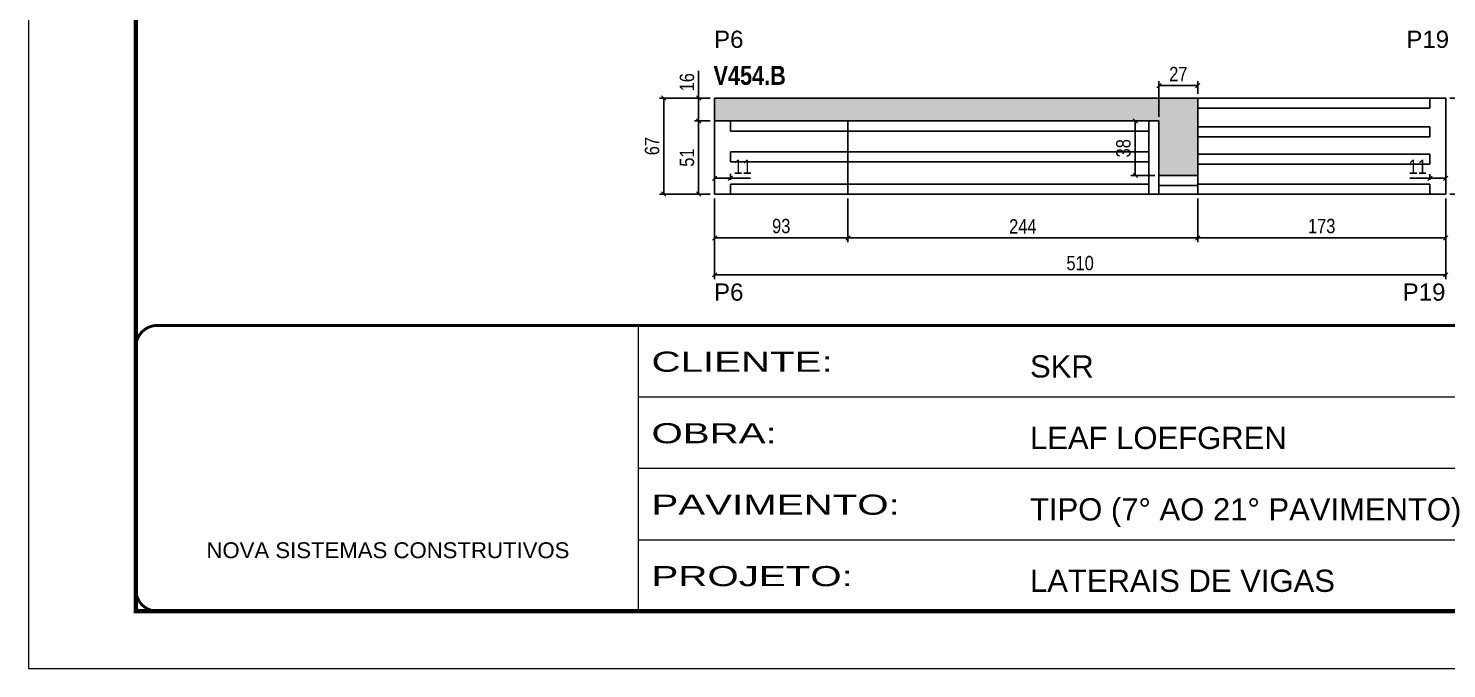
# Model space of a CAD drawing. Extents: x 3309 to 9563, y -2522 to 14608.
# Drawn here: x 4908 to 5897, y 8964 to 9410 of the extents above; entities that cross this region are included whole.
import ezdxf

# ---------------------------------------------------------------- set-up
doc = ezdxf.new("R2010")
doc.units = 0
doc.linetypes.add('CONTINUO', pattern=[0])
doc.linetypes.add('DASHED', pattern=[0.75, 0.5, -0.25])
for name, color, linetype in [('5', 5, 'Continuous'), ('COTA', 241, 'Continuous'), ('NOMENCLATURA', 7, 'Continuous'), ('Painéis', 200, 'Continuous'), ('SARR_2.2x7', 40, 'Continuous')]:
    doc.layers.add(name, color=color, linetype=linetype)
doc.layers.add('Folhas', color=255, linetype='Continuous', lineweight=9)
doc.layers.add('SARRAFO DE PRESSAO', color=251, linetype='DASHED', lineweight=9)
doc.styles.add('ARIAL', font='arial.ttf')
doc.styles.add('COTA TECNICA', font='techl___.ttf', dxfattribs={"height": 10})
doc.styles.get("Standard").update_dxf_attribs({"font": 'arial.ttf'})
doc.styles.add('TECNICA', font='techb___.ttf', dxfattribs={"height": 10})
doc.styles.add('Tecnologia', font='')
doc.styles.get('Tecnologia').set_extended_font_data('Forgotten Futurist')
doc.dimstyles.new('PAINEL', dxfattribs={"dimtxt": 10, "dimasz": 3, "dimexe": 3, "dimexo": 3, "dimgap": 3, "dimtad": 1, "dimdec": 1, "dimzin": 12, "dimdsep": 46, "dimtxsty": 'COTA TECNICA', "dimblk1": 'OBLIQUE', "dimblk2": 'OBLIQUE', "dimsah": 1, "dimcen": 0.9, "dimclrd": 4, "dimclre": 4, "dimclrt": 240, "dimadec": 1, "dimazin": 3, "dimtfac": 1, "dimtdec": 1, "dimtmove": 0, "dimatfit": 3, "dimfxl": 1, "dimtolj": 1, "dimtzin": 12, "dimarcsym": 0})

# ---------------------------------------------------------------- blocks, each defined once
blk = doc.blocks.new('9999999999')
at = {"color": 30, "linetype": 'CONTINUO'}
for p, q in [((98564.56, 34230.21), (98564.56, 34429.45)), ((98564.56, 34379.64), (99583.98, 34379.64)), ((98564.56, 34329.83), (99487.98, 34329.83)), ((98564.56, 34280.02), (99487.98, 34280.02))]:
    blk.add_line(p, q, dxfattribs=at)
at = {"color": 30, "linetype": 'CONTINUO', "const_width": 2}
blk.add_lwpolyline([(99583.98, 34230.21), (99583.98, 34414.45, 0.414214), (99568.98, 34429.45), (98228.98, 34429.45, 0.414214), (98213.98, 34414.45), (98213.98, 34245.21, 0.414214), (98228.98, 34230.21), (99583.98, 34230.21)], format="xyb", dxfattribs=at)
at = {"layer": 'Folhas'}
blk.add_lwpolyline([(98138.98, 34190.21), (99623.98, 34190.21), (99623.98, 35240.21), (98138.98, 35240.21)], close=True, dxfattribs=at)
at = {"layer": 'Folhas', "color": 30, "const_width": 3}
blk.add_lwpolyline([(98213.98, 34230.21), (99583.98, 34230.21), (99583.98, 35200.21), (98213.98, 35200.21)], close=True, dxfattribs=at)
at = {"color": 7, "linetype": 'Continuous', "ltscale": 5, "style": 'ARIAL'}
for s, height, p in [('SKR', 15.483, (98837.68, 34393.13)), ('LEAF LOEFGREN', 15.4829, (98837.68, 34343.32)), ('TIPO (7° AO 21° PAVIMENTO)', 15.4829, (98837.68, 34293.51)), ('NOVA SISTEMAS CONSTRUTIVOS', 11.0592, (98263.19, 34267.21)), ('LATERAIS DE VIGAS', 15.4829, (98837.68, 34243.7))]:
    blk.add_text(s, height=height, dxfattribs=at).set_placement(p)
at = {"layer": 'Folhas', "color": 7, "style": 'Tecnologia', "width": 1.5}
for s, p in [('CLIENTE:', (98573.65, 34397.17)), ('OBRA:', (98573.65, 34347.31)), ('PAVIMENTO:', (98573.65, 34297.5)), ('PROJETO:', (98573.65, 34247.69))]:
    blk.add_text(s, height=14, dxfattribs=at).set_placement(p)
blk = doc.blocks.new('_Oblique')
at = {"color": 0, "linetype": 'ByBlock', "lineweight": -2}
blk.add_line((-0.5, -0.5), (0.5, 0.5), dxfattribs=at)
blk = doc.blocks.new('*D1884')
at = {"layer": 'COTA', "color": 4, "lineweight": -2, "transparency": 16777216}
for p, q in [((5386.54, 9291.31), (5386.54, 9235.06)), ((5896.54, 9291.31), (5896.54, 9235.06)), ((5896.54, 9238.06), (5386.54, 9238.06))]:
    blk.add_line(p, q, dxfattribs=at)
at = {"layer": 'Defpoints', "color": 0, "transparency": 16777216}
for p in [(5386.54, 9294.31), (5896.54, 9294.31), (5386.54, 9238.06)]:
    blk.add_point(p, dxfattribs=at)
at = {"layer": 'COTA', "color": 4, "lineweight": -2, "transparency": 16777216, "xscale": 3, "yscale": 3, "zscale": 3, "rotation": 180}
blk.add_blockref('_Oblique', (5386.54, 9238.06), dxfattribs=at)
at = {"layer": 'COTA', "color": 4, "lineweight": -2, "transparency": 16777216, "xscale": 3, "yscale": 3, "zscale": 3}
blk.add_blockref('_Oblique', (5896.54, 9238.06), dxfattribs=at)
at = {"layer": 'COTA', "color": 240, "transparency": 16777216, "insert": (5641.54, 9246.17), "char_height": 10, "attachment_point": 5, "style": 'COTA TECNICA'}
blk.add_mtext('\\A1;510', dxfattribs=at)
blk = doc.blocks.new('*D1885')
at = {"layer": 'COTA', "color": 4, "lineweight": -2, "transparency": 16777216}
for p, q in [((5479.54, 9291.31), (5479.54, 9260.79)), ((5723.54, 9291.31), (5723.54, 9260.79)), ((5723.54, 9263.79), (5479.54, 9263.79))]:
    blk.add_line(p, q, dxfattribs=at)
at = {"layer": 'Defpoints', "color": 0, "transparency": 16777216}
for p in [(5479.54, 9294.31), (5723.54, 9294.31), (5479.54, 9263.79)]:
    blk.add_point(p, dxfattribs=at)
at = {"layer": 'COTA', "color": 4, "lineweight": -2, "transparency": 16777216, "xscale": 3, "yscale": 3, "zscale": 3, "rotation": 180}
blk.add_blockref('_Oblique', (5479.54, 9263.79), dxfattribs=at)
at = {"layer": 'COTA', "color": 4, "lineweight": -2, "transparency": 16777216, "xscale": 3, "yscale": 3, "zscale": 3}
blk.add_blockref('_Oblique', (5723.54, 9263.79), dxfattribs=at)
at = {"layer": 'COTA', "color": 240, "transparency": 16777216, "insert": (5601.54, 9271.87), "char_height": 10, "attachment_point": 5, "style": 'COTA TECNICA'}
blk.add_mtext('\\A1;244', dxfattribs=at)
blk = doc.blocks.new('*D1886')
at = {"layer": 'COTA', "color": 4, "lineweight": -2, "transparency": 16777216}
for p, q in [((5386.54, 9291.31), (5386.54, 9260.79)), ((5479.54, 9291.31), (5479.54, 9260.79)), ((5479.54, 9263.79), (5386.54, 9263.79))]:
    blk.add_line(p, q, dxfattribs=at)
at = {"layer": 'Defpoints', "color": 0, "transparency": 16777216}
for p in [(5386.54, 9294.31), (5479.54, 9294.31), (5386.54, 9263.79)]:
    blk.add_point(p, dxfattribs=at)
at = {"layer": 'COTA', "color": 4, "lineweight": -2, "transparency": 16777216, "xscale": 3, "yscale": 3, "zscale": 3, "rotation": 180}
blk.add_blockref('_Oblique', (5386.54, 9263.79), dxfattribs=at)
at = {"layer": 'COTA', "color": 4, "lineweight": -2, "transparency": 16777216, "xscale": 3, "yscale": 3, "zscale": 3}
blk.add_blockref('_Oblique', (5479.54, 9263.79), dxfattribs=at)
at = {"layer": 'COTA', "color": 240, "transparency": 16777216, "insert": (5433.04, 9272.04), "char_height": 10, "attachment_point": 5, "style": 'COTA TECNICA'}
blk.add_mtext('\\A1;93', dxfattribs=at)
blk = doc.blocks.new('*D1887')
at = {"layer": 'COTA', "color": 4, "lineweight": -2, "transparency": 16777216}
for p, q in [((5383.54, 9345.31), (5372.43, 9345.31)), ((5375.43, 9345.31), (5375.43, 9294.31)), ((5383.54, 9294.31), (5372.43, 9294.31))]:
    blk.add_line(p, q, dxfattribs=at)
at = {"layer": 'Defpoints', "color": 0, "transparency": 16777216}
for p in [(5386.54, 9345.31), (5375.43, 9294.31), (5386.54, 9294.31)]:
    blk.add_point(p, dxfattribs=at)
at = {"layer": 'COTA', "color": 4, "lineweight": -2, "transparency": 16777216, "xscale": 3, "yscale": 3, "zscale": 3}
for p, rotation in [((5375.43, 9345.31), 90), ((5375.43, 9294.31), 270)]:
    blk.add_blockref('_Oblique', p, dxfattribs=dict(at, rotation=rotation))
at = {"layer": 'COTA', "color": 240, "transparency": 16777216, "insert": (5367.32, 9319.81), "char_height": 10, "attachment_point": 5, "rotation": 90, "style": 'COTA TECNICA'}
blk.add_mtext('\\A1;51', dxfattribs=at)
blk = doc.blocks.new('*D1888')
at = {"layer": 'COTA', "color": 4, "lineweight": -2, "transparency": 16777216}
for p, q in [((5375.43, 9361.31), (5375.43, 9380.33)), ((5383.54, 9361.31), (5372.43, 9361.31)), ((5375.43, 9345.31), (5375.43, 9361.31)), ((5383.54, 9345.31), (5372.43, 9345.31))]:
    blk.add_line(p, q, dxfattribs=at)
at = {"layer": 'Defpoints', "color": 0, "transparency": 16777216}
for p in [(5375.43, 9361.31), (5386.54, 9361.31), (5386.54, 9345.31)]:
    blk.add_point(p, dxfattribs=at)
at = {"layer": 'COTA', "color": 4, "lineweight": -2, "transparency": 16777216, "xscale": 3, "yscale": 3, "zscale": 3}
for p, rotation in [((5375.43, 9361.31), 90), ((5375.43, 9345.31), 270)]:
    blk.add_blockref('_Oblique', p, dxfattribs=dict(at, rotation=rotation))
at = {"layer": 'COTA', "color": 240, "transparency": 16777216, "insert": (5367.33, 9372.32), "char_height": 10, "attachment_point": 5, "rotation": 90, "style": 'COTA TECNICA'}
blk.add_mtext('\\A1;16', dxfattribs=at)
blk = doc.blocks.new('*D1889')
at = {"layer": 'COTA', "color": 4, "lineweight": -2, "transparency": 16777216}
for p, q in [((5383.54, 9361.31), (5348.07, 9361.31)), ((5351.07, 9294.31), (5351.07, 9361.31)), ((5383.54, 9294.31), (5348.07, 9294.31))]:
    blk.add_line(p, q, dxfattribs=at)
at = {"layer": 'Defpoints', "color": 0, "transparency": 16777216}
for p in [(5351.07, 9361.31), (5386.54, 9361.31), (5386.54, 9294.31)]:
    blk.add_point(p, dxfattribs=at)
at = {"layer": 'COTA', "color": 4, "lineweight": -2, "transparency": 16777216, "xscale": 3, "yscale": 3, "zscale": 3}
for p, rotation in [((5351.07, 9361.31), 90), ((5351.07, 9294.31), 270)]:
    blk.add_blockref('_Oblique', p, dxfattribs=dict(at, rotation=rotation))
at = {"layer": 'COTA', "color": 240, "transparency": 16777216, "insert": (5342.97, 9327.81), "char_height": 10, "attachment_point": 5, "rotation": 90, "style": 'COTA TECNICA'}
blk.add_mtext('\\A1;67', dxfattribs=at)
blk = doc.blocks.new('*D1890')
at = {"layer": 'COTA', "color": 4, "lineweight": -2, "transparency": 16777216}
for p, q in [((5386.54, 9297.31), (5386.54, 9308.4)), ((5386.54, 9305.4), (5397.54, 9305.4)), ((5397.54, 9304.31), (5397.54, 9308.4)), ((5397.54, 9305.4), (5411.63, 9305.4))]:
    blk.add_line(p, q, dxfattribs=at)
at = {"layer": 'Defpoints', "color": 0, "transparency": 16777216}
for p in [(5397.54, 9305.4), (5397.54, 9301.31), (5386.54, 9294.31)]:
    blk.add_point(p, dxfattribs=at)
at = {"layer": 'COTA', "color": 4, "lineweight": -2, "transparency": 16777216, "xscale": 3, "yscale": 3, "zscale": 3, "rotation": 180}
blk.add_blockref('_Oblique', (5386.54, 9305.4), dxfattribs=at)
at = {"layer": 'COTA', "color": 4, "lineweight": -2, "transparency": 16777216, "xscale": 3, "yscale": 3, "zscale": 3}
blk.add_blockref('_Oblique', (5397.54, 9305.4), dxfattribs=at)
at = {"layer": 'COTA', "color": 240, "transparency": 16777216, "insert": (5406.08, 9313.46), "char_height": 10, "attachment_point": 5, "style": 'COTA TECNICA'}
blk.add_mtext('\\A1;11', dxfattribs=at)
blk = doc.blocks.new('*D1892')
at = {"layer": 'COTA', "color": 4, "lineweight": -2, "transparency": 16777216}
for p, q in [((5723.54, 9291.31), (5723.54, 9260.79)), ((5896.54, 9291.31), (5896.54, 9260.79)), ((5723.54, 9263.79), (5896.54, 9263.79))]:
    blk.add_line(p, q, dxfattribs=at)
at = {"layer": 'Defpoints', "color": 0, "transparency": 16777216}
for p in [(5723.54, 9294.31), (5896.54, 9294.31), (5896.54, 9263.79)]:
    blk.add_point(p, dxfattribs=at)
at = {"layer": 'COTA', "color": 4, "lineweight": -2, "transparency": 16777216, "xscale": 3, "yscale": 3, "zscale": 3, "rotation": 180}
blk.add_blockref('_Oblique', (5723.54, 9263.79), dxfattribs=at)
at = {"layer": 'COTA', "color": 4, "lineweight": -2, "transparency": 16777216, "xscale": 3, "yscale": 3, "zscale": 3}
blk.add_blockref('_Oblique', (5896.54, 9263.79), dxfattribs=at)
at = {"layer": 'COTA', "color": 240, "transparency": 16777216, "insert": (5810.04, 9272.01), "char_height": 10, "attachment_point": 5, "style": 'COTA TECNICA'}
blk.add_mtext('\\A1;173', dxfattribs=at)
blk = doc.blocks.new('*D1893')
at = {"layer": 'COTA', "color": 4, "lineweight": -2, "transparency": 16777216}
for p, q in [((5696.54, 9348.31), (5696.54, 9372.98)), ((5696.54, 9369.98), (5723.54, 9369.98)), ((5723.54, 9364.31), (5723.54, 9372.98))]:
    blk.add_line(p, q, dxfattribs=at)
at = {"layer": 'Defpoints', "color": 0, "transparency": 16777216}
for p in [(5723.54, 9369.98), (5723.54, 9361.31), (5696.54, 9345.31)]:
    blk.add_point(p, dxfattribs=at)
at = {"layer": 'COTA', "color": 4, "lineweight": -2, "transparency": 16777216, "xscale": 3, "yscale": 3, "zscale": 3, "rotation": 180}
blk.add_blockref('_Oblique', (5696.54, 9369.98), dxfattribs=at)
at = {"layer": 'COTA', "color": 4, "lineweight": -2, "transparency": 16777216, "xscale": 3, "yscale": 3, "zscale": 3}
blk.add_blockref('_Oblique', (5723.54, 9369.98), dxfattribs=at)
at = {"layer": 'COTA', "color": 240, "transparency": 16777216, "insert": (5710.04, 9378.05), "char_height": 10, "attachment_point": 5, "style": 'COTA TECNICA'}
blk.add_mtext('\\A1;27', dxfattribs=at)
blk = doc.blocks.new('*D1894')
at = {"layer": 'COTA', "color": 4, "lineweight": -2, "transparency": 16777216}
for p, q in [((5693.54, 9345.31), (5677.01, 9345.31)), ((5680.01, 9345.31), (5680.01, 9307.31)), ((5693.54, 9307.31), (5677.01, 9307.31))]:
    blk.add_line(p, q, dxfattribs=at)
at = {"layer": 'Defpoints', "color": 0, "transparency": 16777216}
for p in [(5696.54, 9345.31), (5680.01, 9307.31), (5696.54, 9307.31)]:
    blk.add_point(p, dxfattribs=at)
at = {"layer": 'COTA', "color": 4, "lineweight": -2, "transparency": 16777216, "xscale": 3, "yscale": 3, "zscale": 3}
for p, rotation in [((5680.01, 9345.31), 90), ((5680.01, 9307.31), 270)]:
    blk.add_blockref('_Oblique', p, dxfattribs=dict(at, rotation=rotation))
at = {"layer": 'COTA', "color": 240, "transparency": 16777216, "insert": (5671.76, 9326.31), "char_height": 10, "attachment_point": 5, "rotation": 90, "style": 'COTA TECNICA'}
blk.add_mtext('\\A1;38', dxfattribs=at)
blk = doc.blocks.new('*D1895')
at = {"layer": 'COTA', "color": 4, "lineweight": -2, "transparency": 16777216}
for p, q in [((5885.54, 9305.34), (5871.45, 9305.34)), ((5885.54, 9304.31), (5885.54, 9308.34)), ((5896.54, 9305.34), (5885.54, 9305.34)), ((5896.54, 9297.31), (5896.54, 9308.34))]:
    blk.add_line(p, q, dxfattribs=at)
at = {"layer": 'Defpoints', "color": 0, "transparency": 16777216}
for p in [(5885.54, 9305.34), (5885.54, 9301.31), (5896.54, 9294.31)]:
    blk.add_point(p, dxfattribs=at)
at = {"layer": 'COTA', "color": 4, "lineweight": -2, "transparency": 16777216, "xscale": 3, "yscale": 3, "zscale": 3, "rotation": 180}
blk.add_blockref('_Oblique', (5885.54, 9305.34), dxfattribs=at)
at = {"layer": 'COTA', "color": 4, "lineweight": -2, "transparency": 16777216, "xscale": 3, "yscale": 3, "zscale": 3}
blk.add_blockref('_Oblique', (5896.54, 9305.34), dxfattribs=at)
at = {"layer": 'COTA', "color": 240, "transparency": 16777216, "insert": (5876.99, 9313.4), "char_height": 10, "attachment_point": 5, "style": 'COTA TECNICA'}
blk.add_mtext('\\A1;11', dxfattribs=at)
blk = doc.blocks.new('*D1896')
at = {"layer": 'COTA', "color": 4, "lineweight": -2, "transparency": 16777216}
for p, q in [((5899.54, 9361.31), (5942.12, 9361.31)), ((5939.12, 9361.31), (5939.12, 9294.31)), ((5899.54, 9294.31), (5942.12, 9294.31))]:
    blk.add_line(p, q, dxfattribs=at)
at = {"layer": 'Defpoints', "color": 0, "transparency": 16777216}
for p in [(5896.54, 9361.31), (5896.54, 9294.31), (5939.12, 9294.31)]:
    blk.add_point(p, dxfattribs=at)
at = {"layer": 'COTA', "color": 4, "lineweight": -2, "transparency": 16777216, "xscale": 3, "yscale": 3, "zscale": 3}
for p, rotation in [((5939.12, 9361.31), 90), ((5939.12, 9294.31), 270)]:
    blk.add_blockref('_Oblique', p, dxfattribs=dict(at, rotation=rotation))
at = {"layer": 'COTA', "color": 240, "transparency": 16777216, "insert": (5931.01, 9327.81), "char_height": 10, "attachment_point": 5, "rotation": 90, "style": 'COTA TECNICA'}
blk.add_mtext('\\A1;67', dxfattribs=at)

msp = doc.modelspace()

# ---------------------------------------------------------------- hatches: boundary and pattern name
at = {"layer": 'COTA'}
h = msp.add_hatch(dxfattribs=at)
h.set_pattern_fill('AR-CONC', color=256, scale=0.03)
h.set_pattern_definition([(50, (0, -8.4387), (5.46554, -0.4781726), [0.5715, -6.2865]), (355, (0, -8.4387), (-1.0573026, 5.7317054), [0.4572, -5.0292175]), (100.451445, (0.4555, -8.4785), (4.4082374, 5.2535326), [0.4857003, -5.3427073]), (46.1842, (0, -6.915), (8.1323712, -1.26127), [0.85725, -9.42975]), (96.63556, (0.678, -7.02), (7.122124, 7.422784), [0.728551, -8.014068]), (351.18415, (0, -6.915), (7.122124, 7.422784), [0.685799, -7.543792]), (21, (0.762, -7.2957), (4.5484317, -3.067956), [0.5715, -6.2865]), (326, (0.762, -7.2957), (1.8540609, 5.525639), [0.4572, -5.0292]), (71.451445, (1.141, -7.5514), (6.4024926, 2.457683), [0.4857003, -5.342698]), (37.5, (0, -8.4387), (0.0926581, 2.53665117), [0, -4.96824, 0, -5.1054, 0, -5.04825]), (7.5, (0, -8.4387), (2.0045899, 3.00541724), [0, -2.91084, 0, -4.85394, 0, -1.92405]), (327.5, (-1.6993, -8.4387), (4.06771786, -0.17186232), [0, -1.905, 0, -5.9436, 0, -7.8867]), (317.5, (-2.4613, -8.4387), (4.4438754, 0.7627947), [0, -2.4765, 0, -3.94716, 0, -5.6007])])
h.paths.add_polyline_path([(5723.54, 9361.31), (5386.54, 9361.31), (5386.54, 9345.31), (5696.54, 9345.31), (5696.54, 9307.31), (5723.54, 9307.31)])

# ---------------------------------------------------------------- linework, layer by layer
for p, q in [((5386.54, 9345.31), (5386.54, 9361.31)), ((5386.54, 9361.31), (5723.54, 9361.31)), ((5885.54, 9354.31), (5885.54, 9361.31)), ((5397.54, 9345.31), (5397.54, 9338.31)), ((5885.54, 9334.23), (5885.54, 9341.23)), ((5397.54, 9323.81), (5397.54, 9316.81)), ((5885.54, 9322.11), (5885.54, 9315.11)), ((5397.54, 9301.31), (5397.54, 9294.31)), ((5696.54, 9307.31), (5696.54, 9294.31)), ((5885.54, 9301.31), (5885.54, 9294.31))]:
    msp.add_line(p, q, dxfattribs=at)
at = {"layer": 'Painéis', "linetype": 'ByBlock'}
for p, q in [((5723.54, 9361.31), (5723.54, 9294.31)), ((5723.54, 9361.31), (5896.54, 9361.31)), ((5896.54, 9361.31), (5896.54, 9294.31)), ((5386.54, 9294.31), (5386.54, 9345.31)), ((5386.54, 9345.31), (5696.54, 9345.31)), ((5479.54, 9345.31), (5479.54, 9294.31)), ((5696.54, 9345.31), (5696.54, 9307.31)), ((5696.54, 9307.31), (5723.54, 9307.31)), ((5896.54, 9294.31), (5386.54, 9294.31))]:
    msp.add_line(p, q, dxfattribs=at)
at = {"layer": 'SARR_2.2x7', "linetype": 'Continuous'}
for p, q in [((5885.54, 9354.31), (5723.54, 9354.31)), ((5689.54, 9294.31), (5689.54, 9345.31)), ((5885.54, 9341.23), (5723.54, 9341.23)), ((5479.54, 9338.31), (5397.54, 9338.31)), ((5689.54, 9338.31), (5479.54, 9338.31)), ((5885.54, 9334.23), (5723.54, 9334.23)), ((5479.54, 9323.81), (5397.54, 9323.81)), ((5689.54, 9323.81), (5479.54, 9323.81)), ((5885.54, 9322.11), (5723.54, 9322.11)), ((5479.54, 9316.81), (5397.54, 9316.81)), ((5689.54, 9316.81), (5479.54, 9316.81)), ((5885.54, 9315.11), (5723.54, 9315.11)), ((5479.54, 9301.31), (5397.54, 9301.31)), ((5689.54, 9301.31), (5479.54, 9301.31)), ((5696.54, 9300.31), (5723.54, 9300.31)), ((5885.54, 9301.31), (5723.54, 9301.31))]:
    msp.add_line(p, q, dxfattribs=at)

# ---------------------------------------------------------------- block references
at = {"layer": 'SARRAFO DE PRESSAO', "color": 6, "linetype": 'ByBlock'}
msp.add_blockref('9999999999', (-93231.11, -25226.65), dxfattribs=at)

# ---------------------------------------------------------------- texts
at = {"layer": '5', "linetype": 'Continuous'}
for s, p in [('P6', (5386.19, 9396.27)), ('P19', (5869.09, 9396.27)), ('P6', (5386.19, 9220.05)), ('P19', (5866.53, 9220.05))]:
    msp.add_text(s, height=12, rotation=0.00004, dxfattribs=at).set_placement(p)
at = {"layer": 'NOMENCLATURA', "style": 'TECNICA'}
msp.add_text('V454.B', height=13.2, dxfattribs=at).set_placement((5385.82, 9370.5))

# ---------------------------------------------------------------- dimensions: what is measured, and where the dimension line sits
at = {"layer": 'COTA'}
for base, p1, p2, angle, picture, middle in [((5375.43, 9361.31), (5386.54, 9345.31), (5386.54, 9361.31), 90, '*D1888', (5367.33, 9372.32)), ((5351.07, 9361.31), (5386.54, 9294.31), (5386.54, 9361.31), 90, '*D1889', (5342.97, 9327.81)), ((5939.12, 9294.31), (5896.54, 9361.31), (5896.54, 9294.31), 90, '*D1896', (5931.01, 9327.81)), ((5375.43, 9294.31), (5386.54, 9345.31), (5386.54, 9294.31), 90, '*D1887', (5367.32, 9319.81)), ((5680.01, 9307.31), (5696.54, 9345.31), (5696.54, 9307.31), 90, '*D1894', (5671.76, 9326.31)), ((5479.54, 9263.79), (5723.54, 9294.31), (5479.54, 9294.31), 180, '*D1885', (5601.54, 9271.87))]:
    dim = msp.add_linear_dim(base=base, p1=p1, p2=p2, angle=angle, dimstyle='PAINEL', dxfattribs=at)
    dim.commit()
    dim.dimension.update_dxf_attribs({"geometry": picture, "text_midpoint": middle})
for base, p1, p2, picture, middle in [((5723.54, 9369.98), (5696.54, 9345.31), (5723.54, 9361.31), '*D1893', (5710.04, 9378.05)), ((5397.54, 9305.4), (5386.54, 9294.31), (5397.54, 9301.31), '*D1890', (5406.08, 9313.46)), ((5885.54, 9305.34), (5896.54, 9294.31), (5885.54, 9301.31), '*D1895', (5876.99, 9313.4)), ((5386.54, 9238.06), (5896.54, 9294.31), (5386.54, 9294.31), '*D1884', (5641.54, 9246.17)), ((5896.54, 9263.79), (5723.54, 9294.31), (5896.54, 9294.31), '*D1892', (5810.04, 9272.01))]:
    dim = msp.add_linear_dim(base=base, p1=p1, p2=p2, dimstyle='PAINEL', dxfattribs=at)
    dim.commit()
    dim.dimension.update_dxf_attribs({"geometry": picture, "text_midpoint": middle})
dim = msp.add_linear_dim(base=(5386.54, 9263.79), p1=(5479.54, 9294.31), p2=(5386.54, 9294.31), angle=180, dimstyle='PAINEL', override={"dimtmove": 1}, dxfattribs=at)
dim.commit()
dim.dimension.update_dxf_attribs({"geometry": '*D1886', "text_midpoint": (5433.04, 9272.04)})

doc.saveas('drawing.dxf')
